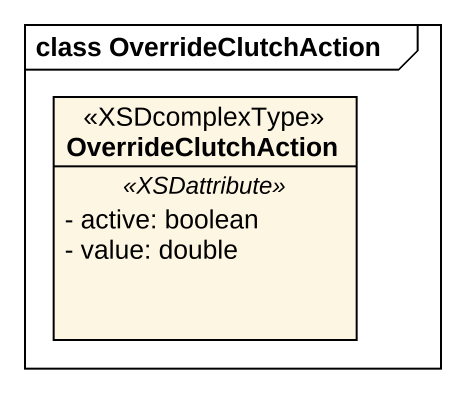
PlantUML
@startuml
mainframe class OverrideClutchAction
hide circle
hide empty members
skinparam classAttributeIconSize 0
class OverrideClutchAction <<XSDcomplexType>> {
  .. <<XSDattribute>> ..
  - active: boolean
  - value: double
}
@enduml
